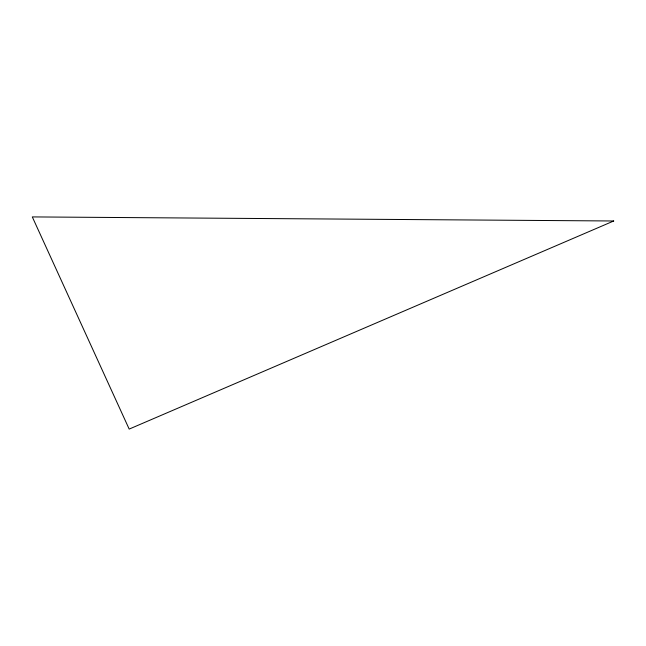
<?xml version="1.0" encoding="UTF-8"?>
<svg xmlns="http://www.w3.org/2000/svg" width="646" height="646" viewBox="0 0 646 646"><rect width="100%" height="100%" fill="white"/><g stroke="black" fill="none" stroke-linecap="round" stroke-linejoin="round"><path stroke-width="0.97" d="M613.7 220.989L129.184 429.089L32.3 216.911L613.7 220.989"/></g></svg>
